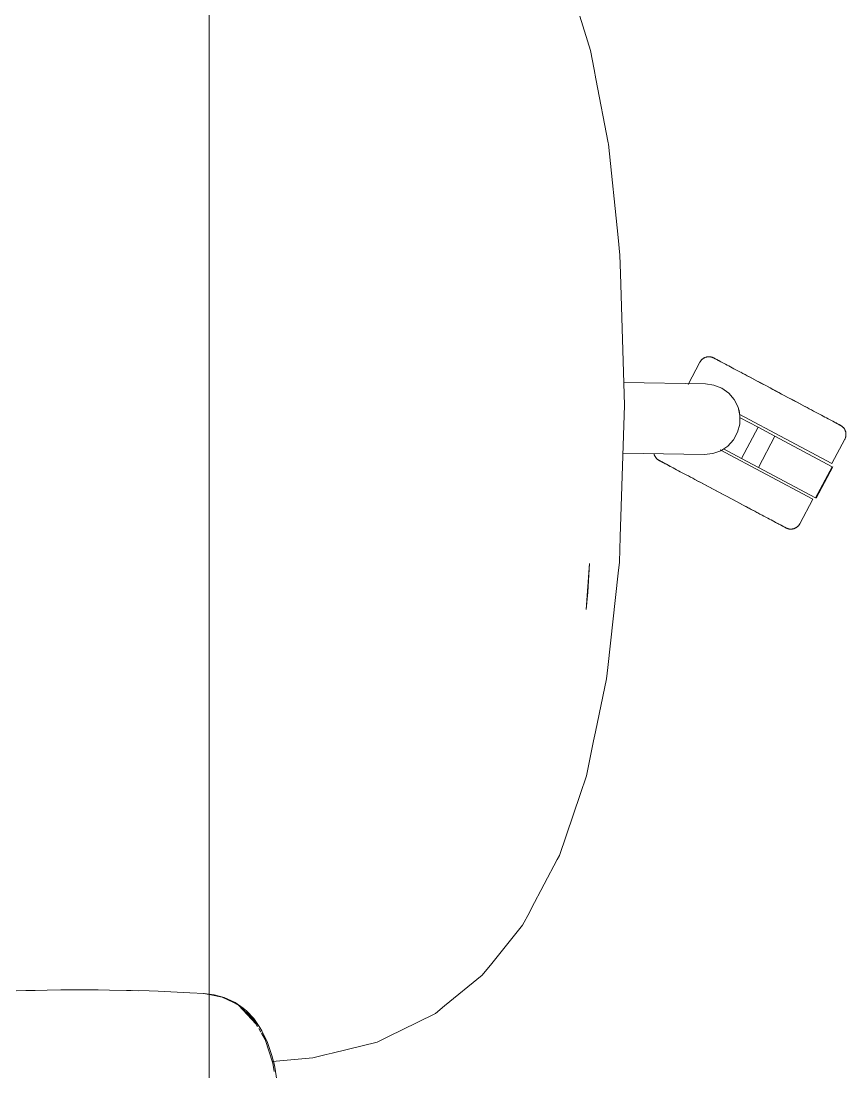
# Model space of a CAD drawing. Header units: millimetres. Extents: x 79795 to 317870, y -36033 to 97293.
# Drawn here: x 158692.6 to 159019.4, y 32909.1 to 33325.5 of the extents above; entities that cross this region are included whole.
import ezdxf

# ---------------------------------------------------------------- set-up
doc = ezdxf.new("R2010")
doc.units = ezdxf.units.MM
doc.header["$MEASUREMENT"] = 0
doc.layers.add('G-IMPT', color=8, linetype='CONTINUOUS', lineweight=9)
doc.layers.add('I-FURN', color=8, linetype='CONTINUOUS', lineweight=9)

msp = doc.modelspace()

# ---------------------------------------------------------------- linework, layer by layer
at = {"layer": 'G-IMPT'}
for p, q in [((158913.99, 33327.44), (158918.19, 33313.83)), ((158918.19, 33313.83), (158919.64, 33306.23)), ((158920.35, 33302.56), (158919.64, 33306.23)), ((158920.35, 33302.56), (158925.22, 33277.18)), ((158925.31, 33276.72), (158925.22, 33277.18)), ((158925.31, 33276.72), (158929.13, 33239.73)), ((158929.13, 33239.73), (158929.86, 33232.66)), ((158930.08, 33225.4), (158929.86, 33232.66)), ((158931.7, 33173.24), (158930.08, 33225.4)), ((158930, 33121.06), (158931.7, 33173.24)), ((158930, 33121.06), (158929.67, 33111.12)), ((158917.79, 33110.58), (158916.54, 33092.3)), ((158917.79, 33110.58), (158917.15, 33099.25)), ((158929.19, 33106.74), (158929.67, 33111.12)), ((158929.19, 33106.74), (158925.06, 33069.3)), ((158916.54, 33092.3), (158917.15, 33099.25)), ((158924.57, 33064.88), (158925.06, 33069.3)), ((158920.22, 33043.94), (158924.57, 33064.88)), ((158920.22, 33043.94), (158919.46, 33040.26)), ((158919.46, 33040.26), (158916.59, 33026.44)), ((158914.07, 33019), (158916.59, 33026.44)), ((158914.07, 33019), (158905.92, 32994.91)), ((158905.05, 32993.25), (158905.92, 32994.91)), ((158894.75, 32973.74), (158905.05, 32993.25)), ((158894.75, 32973.74), (158894.03, 32972.37)), ((158891.32, 32967.24), (158894.03, 32972.37)), ((158891.32, 32967.24), (158879.11, 32952.1)), ((158875.35, 32947.44), (158879.11, 32952.1)), ((158860.4, 32935.27), (158875.35, 32947.44)), ((158702.95, 32941.58), (158690.64, 32941.28)), ((158694.51, 32941.36), (158696.17, 32941.44)), ((158696.17, 32941.44), (158698.25, 32941.44)), ((158702.95, 32941.58), (158708.42, 32941.65)), ((158723.13, 32941.66), (158708.42, 32941.65)), ((158727.65, 32941.6), (158723.13, 32941.66)), ((158727.65, 32941.6), (158743.32, 32941.23)), ((158734.37, 32941.43), (158736.21, 32941.43)), ((158739.27, 32941.31), (158736.59, 32941.43)), ((158743.32, 32941.23), (158746.86, 32941.1)), ((158759.42, 32940.49), (158746.86, 32941.1)), ((158759.42, 32940.49), (158765.09, 32940.2)), ((158767.16, 32939.77), (158764.86, 32940.2)), ((158765.09, 32940.2), (158767.16, 32939.94)), ((158767.16, 32939.94), (158769.09, 32939.7)), ((158772.21, 32938.83), (158767.16, 32939.77)), ((158769.09, 32939.7), (158773.05, 32938.64)), ((158776.46, 32936.73), (158772.21, 32938.83)), ((158777.37, 32936.65), (158773.05, 32938.64)), ((158776.46, 32936.73), (158778.7, 32935.63)), ((158777.37, 32936.65), (158780.59, 32934.45)), ((158778.7, 32935.63), (158781.11, 32933.39)), ((158785.6, 32928.23), (158778.7, 32935.63)), ((158784.41, 32930.32), (158778.7, 32935.63)), ((158781.91, 32933.31), (158780.59, 32934.45)), ((158784.19, 32929.86), (158781.11, 32933.39)), ((158781.91, 32933.31), (158784.78, 32930.27)), ((158856.75, 32932.29), (158849.58, 32928.77)), ((158860.4, 32935.27), (158856.75, 32932.29)), ((158785.6, 32928.23), (158784.32, 32929.7)), ((158786.29, 32927.17), (158784.41, 32930.32)), ((158784.78, 32930.27), (158787.23, 32926.81)), ((158838.12, 32923.12), (158849.58, 32928.77)), ((158787.63, 32924.94), (158786.77, 32926.38)), ((158788.03, 32925.44), (158787.23, 32926.81)), ((158789.37, 32922.02), (158787.91, 32924.47)), ((158790.24, 32920.8), (158788.03, 32925.44)), ((158838.12, 32923.12), (158833.75, 32920.98)), ((158792.4, 32912.63), (158789.37, 32922.02)), ((158791.98, 32915.71), (158790.24, 32920.8)), ((158833.75, 32920.98), (158815.81, 32916.57)), ((158791.98, 32915.71), (158792.95, 32911.79)), ((158792.27, 32913.25), (158808.15, 32914.69)), ((158808.15, 32914.69), (158813.44, 32915.99)), ((158815.81, 32916.57), (158813.44, 32915.99)), ((158792.87, 32909.34), (158792.4, 32912.63)), ((158792.95, 32911.79), (158794.07, 32905.03))]:
    msp.add_line(p, q, dxfattribs=at)
at = {"layer": 'I-FURN'}
for p, q in [((158767.16, 34217.67), (158767.16, 32617.67)), ((158767.16, 32617.67), (158767.16, 34217.67)), ((158961.57, 33190.33), (158956.87, 33181.48)), ((158961.57, 33190.33), (158961.65, 33190.47)), ((158961.65, 33190.47), (158961.73, 33190.6)), ((158961.73, 33190.6), (158961.82, 33190.74)), ((158961.82, 33190.74), (158961.92, 33190.87)), ((158961.92, 33190.87), (158962.02, 33190.99)), ((158962.02, 33190.99), (158962.12, 33191.12)), ((158962.12, 33191.12), (158962.23, 33191.23)), ((158962.23, 33191.23), (158962.35, 33191.35)), ((158962.35, 33191.35), (158962.47, 33191.46)), ((158962.47, 33191.46), (158962.59, 33191.56)), ((158962.59, 33191.56), (158962.72, 33191.66)), ((158962.72, 33191.66), (158962.85, 33191.75)), ((158962.85, 33191.75), (158962.98, 33191.84)), ((158962.98, 33191.84), (158963.12, 33191.93)), ((158963.12, 33191.93), (158963.26, 33192)), ((158963.26, 33192), (158963.4, 33192.08)), ((158963.4, 33192.08), (158963.55, 33192.14)), ((158963.55, 33192.14), (158963.7, 33192.2)), ((158963.7, 33192.2), (158963.85, 33192.26)), ((158963.85, 33192.26), (158964.01, 33192.3)), ((158964.01, 33192.3), (158964.16, 33192.35)), ((158964.16, 33192.35), (158964.32, 33192.38)), ((158964.32, 33192.38), (158964.48, 33192.41)), ((158964.48, 33192.41), (158964.64, 33192.43)), ((158964.64, 33192.43), (158964.8, 33192.45)), ((158964.8, 33192.45), (158964.96, 33192.46)), ((158964.96, 33192.46), (158965.12, 33192.46)), ((158965.12, 33192.46), (158965.28, 33192.46)), ((158965.28, 33192.46), (158965.44, 33192.45)), ((158965.44, 33192.45), (158965.6, 33192.44)), ((158965.6, 33192.44), (158965.76, 33192.41)), ((158965.76, 33192.41), (158965.92, 33192.38)), ((158965.92, 33192.38), (158966.08, 33192.35)), ((158966.08, 33192.35), (158966.23, 33192.31)), ((158966.23, 33192.31), (158966.39, 33192.26)), ((158966.39, 33192.26), (158966.54, 33192.21)), ((158966.54, 33192.21), (158966.69, 33192.15)), ((158966.69, 33192.15), (158966.84, 33192.08)), ((158966.84, 33192.08), (158966.98, 33192.01)), ((158966.98, 33192.01), (158967.02, 33191.99)), ((158967.02, 33191.99), (158967.04, 33191.98)), ((158967.03, 33191.99), (158967.02, 33191.99)), ((158967.07, 33191.97), (158967.03, 33191.99)), ((158967.04, 33191.98), (158967.1, 33191.95)), ((158967.15, 33191.92), (158967.07, 33191.97)), ((158967.1, 33191.95), (158967.2, 33191.9)), ((158967.27, 33191.86), (158967.15, 33191.92)), ((158967.2, 33191.9), (158967.34, 33191.82)), ((158967.43, 33191.77), (158967.27, 33191.86)), ((158967.34, 33191.82), (158967.52, 33191.73)), ((158967.64, 33191.66), (158967.43, 33191.77)), ((158967.52, 33191.73), (158967.74, 33191.61)), ((158967.88, 33191.54), (158967.64, 33191.66)), ((158967.74, 33191.61), (158968, 33191.47)), ((158968.16, 33191.39), (158967.88, 33191.54)), ((158968, 33191.47), (158968.3, 33191.31)), ((158968.47, 33191.22), (158968.16, 33191.39)), ((158968.3, 33191.31), (158968.63, 33191.13)), ((158968.83, 33191.03), (158968.47, 33191.22)), ((158968.63, 33191.13), (158969.01, 33190.94)), ((158969.22, 33190.82), (158968.83, 33191.03)), ((158969.01, 33190.94), (158969.42, 33190.72)), ((158969.65, 33190.59), (158969.22, 33190.82)), ((158969.42, 33190.72), (158969.86, 33190.48)), ((158970.12, 33190.35), (158969.65, 33190.59)), ((158969.86, 33190.48), (158970.34, 33190.22)), ((158970.62, 33190.08), (158970.12, 33190.35)), ((158970.34, 33190.22), (158970.86, 33189.95)), ((158971.15, 33189.79), (158970.62, 33190.08)), ((158970.86, 33189.95), (158971.41, 33189.66)), ((158971.72, 33189.49), (158971.15, 33189.79)), ((158971.41, 33189.66), (158972, 33189.35)), ((158972.32, 33189.17), (158971.72, 33189.49)), ((158972.96, 33188.83), (158972.32, 33189.17)), ((158973.62, 33188.48), (158972.96, 33188.83)), ((158974.32, 33188.11), (158973.62, 33188.48)), ((158975.04, 33187.73), (158974.32, 33188.11)), ((158975.79, 33187.33), (158975.04, 33187.73)), ((158976.56, 33186.92), (158975.79, 33187.33)), ((158977.37, 33186.49), (158976.56, 33186.92)), ((158978.19, 33186.05), (158977.37, 33186.49)), ((158977.74, 33186.29), (158978.58, 33185.85)), ((158979.04, 33185.6), (158978.19, 33186.05)), ((158978.58, 33185.85), (158979.43, 33185.39)), ((158979.9, 33185.14), (158979.04, 33185.6)), ((158979.43, 33185.39), (158980.31, 33184.93)), ((158931.42, 33182.27), (158963.76, 33181.7)), ((158963.76, 33181.7), (158967.1, 33181.24)), ((158967.1, 33181.24), (158970.23, 33179.99)), ((158980.79, 33184.67), (158979.9, 33185.14)), ((158980.31, 33184.93), (158981.21, 33184.45)), ((158981.7, 33184.19), (158980.79, 33184.67)), ((158981.21, 33184.45), (158982.12, 33183.96)), ((158982.62, 33183.7), (158981.7, 33184.19)), ((158982.12, 33183.96), (158983.05, 33183.47)), ((158983.56, 33183.2), (158982.62, 33183.7)), ((158983.05, 33183.47), (158983.99, 33182.97)), ((158984.51, 33182.69), (158983.56, 33183.2)), ((158983.99, 33182.97), (158984.95, 33182.46)), ((158985.47, 33182.18), (158984.51, 33182.69)), ((158984.95, 33182.46), (158985.92, 33181.94)), ((158986.45, 33181.66), (158985.47, 33182.18)), ((158985.92, 33181.94), (158986.9, 33181.42)), ((158987.43, 33181.14), (158986.45, 33181.66)), ((158986.9, 33181.42), (158987.89, 33180.9)), ((158988.42, 33180.61), (158987.43, 33181.14)), ((158970.23, 33179.99), (158972.97, 33178.02)), ((158972.97, 33178.02), (158975.17, 33175.46)), ((158987.89, 33180.9), (158988.88, 33180.37)), ((158989.42, 33180.08), (158988.42, 33180.61)), ((158988.88, 33180.37), (158989.88, 33179.84)), ((158990.42, 33179.55), (158989.42, 33180.08)), ((158989.88, 33179.84), (158990.88, 33179.3)), ((158991.42, 33179.02), (158990.42, 33179.55)), ((158990.88, 33179.3), (158991.89, 33178.77)), ((158992.43, 33178.48), (158991.42, 33179.02)), ((158991.89, 33178.77), (158992.89, 33178.24)), ((158993.43, 33177.95), (158992.43, 33178.48)), ((158992.89, 33178.24), (158993.9, 33177.7)), ((158994.44, 33177.41), (158993.43, 33177.95)), ((158993.9, 33177.7), (158994.9, 33177.17)), ((158995.44, 33176.88), (158994.44, 33177.41)), ((158994.9, 33177.17), (158995.9, 33176.64)), ((158975.17, 33175.46), (158976.68, 33172.44)), ((158996.43, 33176.35), (158995.44, 33176.88)), ((158995.9, 33176.64), (158996.89, 33176.11)), ((158997.42, 33175.83), (158996.43, 33176.35)), ((158996.89, 33176.11), (158997.87, 33175.59)), ((158998.4, 33175.31), (158997.42, 33175.83)), ((158997.87, 33175.59), (158998.84, 33175.07)), ((158999.37, 33174.79), (158998.4, 33175.31)), ((158998.84, 33175.07), (158999.81, 33174.56)), ((159000.32, 33174.28), (158999.37, 33174.79)), ((158999.81, 33174.56), (159000.76, 33174.05)), ((159001.27, 33173.78), (159000.32, 33174.28)), ((159000.76, 33174.05), (159001.7, 33173.55)), ((159002.2, 33173.29), (159001.27, 33173.78)), ((159001.7, 33173.55), (159002.62, 33173.06)), ((159003.11, 33172.8), (159002.2, 33173.29)), ((159002.62, 33173.06), (159003.53, 33172.58)), ((159004.01, 33172.33), (159003.11, 33172.8)), ((158976.68, 33172.44), (158977.43, 33169.15)), ((158977.09, 33169.65), (159013.81, 33150.12)), ((158977.43, 33169.15), (158977.37, 33165.78)), ((159004.88, 33171.86), (159004.01, 33172.33)), ((159005.74, 33171.4), (159004.88, 33171.86)), ((159006.58, 33170.96), (159005.74, 33171.4)), ((159007.39, 33170.53), (159006.58, 33170.96)), ((159008.17, 33170.11), (159007.39, 33170.53)), ((159008.94, 33169.7), (159008.17, 33170.11)), ((159009.67, 33169.31), (159008.94, 33169.7)), ((159010.38, 33168.94), (159009.67, 33169.31)), ((159011.06, 33168.58), (159010.38, 33168.94)), ((159011.7, 33168.23), (159011.06, 33168.58)), ((158977.37, 33165.78), (158976.51, 33162.52)), ((158977.5, 33168.3), (158984.65, 33164.5)), ((158984.65, 33164.5), (158978.07, 33152.14)), ((158984.65, 33164.5), (158991.29, 33160.97)), ((159012.32, 33167.91), (159011.7, 33168.23)), ((159012.91, 33167.59), (159012.32, 33167.91)), ((159012.59, 33167.76), (159013.16, 33167.46)), ((159013.46, 33167.3), (159012.91, 33167.59)), ((159013.16, 33167.46), (159013.7, 33167.17)), ((159013.97, 33167.03), (159013.46, 33167.3)), ((159013.7, 33167.17), (159014.2, 33166.91)), ((159014.46, 33166.77), (159013.97, 33167.03)), ((159014.2, 33166.91), (159014.67, 33166.66)), ((159014.9, 33166.53), (159014.46, 33166.77)), ((159014.67, 33166.66), (159015.09, 33166.43)), ((159015.31, 33166.32), (159014.9, 33166.53)), ((159015.09, 33166.43), (159015.49, 33166.22)), ((159015.68, 33166.12), (159015.31, 33166.32)), ((159015.49, 33166.22), (159015.84, 33166.03)), ((159016.02, 33165.94), (159015.68, 33166.12)), ((159015.84, 33166.03), (159016.16, 33165.86)), ((159016.32, 33165.78), (159016.02, 33165.94)), ((159016.16, 33165.86), (159016.44, 33165.71)), ((159016.58, 33165.64), (159016.32, 33165.78)), ((159016.44, 33165.71), (159016.68, 33165.59)), ((159016.79, 33165.53), (159016.58, 33165.64)), ((159016.68, 33165.59), (159016.88, 33165.48)), ((159016.97, 33165.43), (159016.79, 33165.53)), ((159016.88, 33165.48), (159017.04, 33165.39)), ((159017.12, 33165.36), (159016.97, 33165.43)), ((159017.04, 33165.39), (159017.17, 33165.33)), ((159017.22, 33165.3), (159017.12, 33165.36)), ((159017.17, 33165.33), (159017.25, 33165.29)), ((159017.28, 33165.27), (159017.22, 33165.3)), ((159017.25, 33165.29), (159017.29, 33165.26)), ((159017.3, 33165.26), (159017.28, 33165.27)), ((159017.29, 33165.26), (159017.3, 33165.26)), ((159017.3, 33165.26), (159017.44, 33165.18)), ((159017.44, 33165.18), (159017.57, 33165.1)), ((159017.57, 33165.1), (159017.71, 33165.01)), ((159017.71, 33165.01), (159017.84, 33164.91)), ((159017.84, 33164.91), (159017.97, 33164.81)), ((159017.97, 33164.81), (159018.09, 33164.71)), ((159018.09, 33164.71), (159018.21, 33164.6)), ((159018.21, 33164.6), (159018.32, 33164.48)), ((159018.32, 33164.48), (159018.43, 33164.37)), ((158976.51, 33162.52), (158974.89, 33159.56)), ((158991.29, 33160.97), (158984.72, 33148.61)), ((158991.29, 33160.97), (159014, 33148.89)), ((159018.43, 33164.37), (159018.53, 33164.24)), ((159018.53, 33164.24), (159018.63, 33164.12)), ((159018.63, 33164.12), (159018.73, 33163.98)), ((159018.73, 33163.98), (159018.81, 33163.85)), ((159018.81, 33163.85), (159018.9, 33163.71)), ((159018.9, 33163.71), (159018.97, 33163.57)), ((159018.97, 33163.57), (159019.05, 33163.43)), ((159019.05, 33163.43), (159019.11, 33163.28)), ((159019.11, 33163.28), (159019.17, 33163.13)), ((159019.18, 33160.29), (159019.12, 33160.14)), ((159019.17, 33163.13), (159019.23, 33162.98)), ((159019.23, 33160.44), (159019.18, 33160.29)), ((159019.23, 33162.98), (159019.27, 33162.82)), ((159019.28, 33160.6), (159019.23, 33160.44)), ((159019.27, 33162.82), (159019.32, 33162.67)), ((159019.32, 33160.75), (159019.28, 33160.6)), ((159019.32, 33162.67), (159019.35, 33162.51)), ((159019.36, 33160.91), (159019.32, 33160.75)), ((159019.35, 33162.51), (159019.38, 33162.35)), ((159019.38, 33161.07), (159019.36, 33160.91)), ((159019.38, 33162.35), (159019.4, 33162.19)), ((159019.41, 33161.23), (159019.38, 33161.07)), ((159019.4, 33162.19), (159019.42, 33162.03)), ((159019.42, 33161.39), (159019.41, 33161.23)), ((159019.42, 33162.03), (159019.43, 33161.87)), ((159019.43, 33161.55), (159019.42, 33161.39)), ((159019.43, 33161.87), (159019.43, 33161.71)), ((159019.43, 33161.71), (159019.43, 33161.55)), ((158972.61, 33157.08), (158969.8, 33155.21)), ((158974.89, 33159.56), (158972.61, 33157.08)), ((159013.81, 33150.12), (159018.96, 33159.81)), ((159018.98, 33159.85), (159018.96, 33159.81)), ((159019.05, 33159.99), (159018.98, 33159.85)), ((159019.12, 33160.14), (159019.05, 33159.99)), ((158963.27, 33153.72), (158931.08, 33154.28)), ((158943.4, 33153.97), (158943.37, 33154.13)), ((158943.45, 33153.81), (158943.4, 33153.97)), ((158943.49, 33153.66), (158943.45, 33153.81)), ((158943.55, 33153.51), (158943.49, 33153.66)), ((158943.61, 33153.36), (158943.55, 33153.51)), ((158943.67, 33153.21), (158943.61, 33153.36)), ((158943.75, 33153.07), (158943.67, 33153.21)), ((158943.82, 33152.92), (158943.75, 33153.07)), ((158943.91, 33152.79), (158943.82, 33152.92)), ((158944, 33152.65), (158943.91, 33152.79)), ((158944.09, 33152.52), (158944, 33152.65)), ((158944.19, 33152.39), (158944.09, 33152.52)), ((158944.29, 33152.27), (158944.19, 33152.39)), ((158944.4, 33152.15), (158944.29, 33152.27)), ((158944.52, 33152.04), (158944.4, 33152.15)), ((158944.63, 33151.93), (158944.52, 33152.04)), ((158944.76, 33151.82), (158944.63, 33151.93)), ((158966.63, 33154.07), (158963.27, 33153.72)), ((158969.8, 33155.21), (158966.63, 33154.07)), ((158969.55, 33155.54), (159006.3, 33136)), ((158978.07, 33152.14), (158970.93, 33155.94)), ((158984.72, 33148.61), (158978.07, 33152.14)), ((158944.88, 33151.72), (158944.76, 33151.82)), ((158945.01, 33151.63), (158944.88, 33151.72)), ((158945.15, 33151.54), (158945.01, 33151.63)), ((158945.28, 33151.45), (158945.15, 33151.54)), ((158945.43, 33151.38), (158945.28, 33151.45)), ((158945.43, 33151.37), (158945.43, 33151.38)), ((158945.43, 33151.38), (158945.45, 33151.37)), ((158945.47, 33151.35), (158945.43, 33151.37)), ((158945.45, 33151.37), (158945.51, 33151.33)), ((158945.56, 33151.31), (158945.47, 33151.35)), ((158945.51, 33151.33), (158945.61, 33151.28)), ((158945.68, 33151.24), (158945.56, 33151.31)), ((158945.61, 33151.28), (158945.75, 33151.21)), ((158945.84, 33151.16), (158945.68, 33151.24)), ((158945.75, 33151.21), (158945.93, 33151.11)), ((158946.04, 33151.05), (158945.84, 33151.16)), ((158945.93, 33151.11), (158946.15, 33150.99)), ((158946.28, 33150.92), (158946.04, 33151.05)), ((158946.15, 33150.99), (158946.4, 33150.86)), ((158946.56, 33150.77), (158946.28, 33150.92)), ((158946.4, 33150.86), (158946.7, 33150.7)), ((158946.88, 33150.6), (158946.56, 33150.77)), ((158946.7, 33150.7), (158947.04, 33150.52)), ((158947.23, 33150.41), (158946.88, 33150.6)), ((158947.04, 33150.52), (158947.41, 33150.32)), ((158947.63, 33150.21), (158947.23, 33150.41)), ((158947.41, 33150.32), (158947.82, 33150.1)), ((158948.06, 33149.98), (158947.63, 33150.21)), ((158947.82, 33150.1), (158948.27, 33149.87)), ((158948.52, 33149.73), (158948.06, 33149.98)), ((158948.27, 33149.87), (158948.75, 33149.61)), ((158949.02, 33149.46), (158948.52, 33149.73)), ((158948.75, 33149.61), (158949.27, 33149.33)), ((158949.56, 33149.18), (158949.02, 33149.46)), ((158949.27, 33149.33), (158949.82, 33149.04)), ((158950.13, 33148.88), (158949.56, 33149.18)), ((158949.82, 33149.04), (158950.4, 33148.73)), ((158950.4, 33148.73), (158951.02, 33148.4)), ((158951.02, 33148.4), (158951.66, 33148.06)), ((158951.66, 33148.06), (158952.34, 33147.7)), ((159007.42, 33136.53), (158984.72, 33148.61)), ((159014, 33148.89), (159007.42, 33136.53)), ((159007.59, 33136.44), (159014.17, 33148.8)), ((158952.34, 33147.7), (158953.05, 33147.32)), ((158953.05, 33147.32), (158953.78, 33146.93)), ((158953.78, 33146.93), (158954.55, 33146.53)), ((158954.55, 33146.53), (158955.33, 33146.11)), ((158955.33, 33146.11), (158956.15, 33145.68)), ((158956.15, 33145.68), (158956.98, 33145.23)), ((158956.98, 33145.23), (158957.84, 33144.78)), ((158957.84, 33144.78), (158958.71, 33144.31)), ((158958.71, 33144.31), (158959.61, 33143.83)), ((158960.1, 33143.57), (158959.2, 33144.05)), ((158959.61, 33143.83), (158960.52, 33143.35)), ((158961.02, 33143.08), (158960.1, 33143.57)), ((158960.52, 33143.35), (158961.45, 33142.85)), ((158961.96, 33142.58), (158961.02, 33143.08)), ((158961.45, 33142.85), (158962.4, 33142.35)), ((158962.91, 33142.08), (158961.96, 33142.58)), ((158962.4, 33142.35), (158963.36, 33141.84)), ((158963.88, 33141.57), (158962.91, 33142.08)), ((158963.36, 33141.84), (158964.32, 33141.33)), ((158964.85, 33141.05), (158963.88, 33141.57)), ((158964.32, 33141.33), (158965.3, 33140.81)), ((158965.84, 33140.52), (158964.85, 33141.05)), ((158965.3, 33140.81), (158966.29, 33140.28)), ((158966.83, 33140), (158965.84, 33140.52)), ((158966.29, 33140.28), (158967.28, 33139.75)), ((158967.82, 33139.47), (158966.83, 33140)), ((158967.28, 33139.75), (158968.28, 33139.22)), ((158968.82, 33138.93), (158967.82, 33139.47)), ((158968.28, 33139.22), (158969.29, 33138.69)), ((158969.83, 33138.4), (158968.82, 33138.93)), ((158969.29, 33138.69), (158970.29, 33138.15)), ((158970.83, 33137.87), (158969.83, 33138.4)), ((158970.29, 33138.15), (158971.3, 33137.62)), ((158971.84, 33137.33), (158970.83, 33137.87)), ((158971.3, 33137.62), (158972.3, 33137.09)), ((158972.84, 33136.8), (158971.84, 33137.33)), ((158972.3, 33137.09), (158973.3, 33136.55)), ((158973.84, 33136.27), (158972.84, 33136.8)), ((158973.3, 33136.55), (158974.3, 33136.02)), ((158974.84, 33135.74), (158973.84, 33136.27)), ((158974.3, 33136.02), (158975.29, 33135.5)), ((158975.82, 33135.21), (158974.84, 33135.74)), ((158975.29, 33135.5), (158976.27, 33134.97)), ((159001.15, 33126.31), (159006.3, 33136)), ((158976.8, 33134.69), (158975.82, 33135.21)), ((158976.27, 33134.97), (158977.25, 33134.46)), ((158977.77, 33134.18), (158976.8, 33134.69)), ((158977.25, 33134.46), (158978.21, 33133.94)), ((158978.73, 33133.67), (158977.77, 33134.18)), ((158978.21, 33133.94), (158979.16, 33133.44)), ((158979.67, 33133.17), (158978.73, 33133.67)), ((158979.16, 33133.44), (158980.1, 33132.94)), ((158980.6, 33132.67), (158979.67, 33133.17)), ((158980.1, 33132.94), (158981.02, 33132.45)), ((158981.51, 33132.19), (158980.6, 33132.67)), ((158981.02, 33132.45), (158981.93, 33131.97)), ((158982.41, 33131.71), (158981.51, 33132.19)), ((158981.93, 33131.97), (158982.82, 33131.49)), ((158983.29, 33131.24), (158982.41, 33131.71)), ((158982.82, 33131.49), (158983.68, 33131.03)), ((158984.14, 33130.79), (158983.29, 33131.24)), ((158983.68, 33131.03), (158984.53, 33130.58)), ((158984.98, 33130.34), (158984.14, 33130.79)), ((158984.53, 33130.58), (158985.36, 33130.14)), ((158985.36, 33130.14), (158986.16, 33129.72)), ((158986.16, 33129.72), (158986.93, 33129.31)), ((158986.93, 33129.31), (158987.68, 33128.91)), ((158987.68, 33128.91), (158988.41, 33128.52)), ((158988.41, 33128.52), (158989.1, 33128.15)), ((158989.1, 33128.15), (158989.76, 33127.8)), ((158989.76, 33127.8), (158990.4, 33127.46)), ((158990.4, 33127.46), (158991, 33127.14)), ((158991.31, 33126.98), (158990.73, 33127.29)), ((158991, 33127.14), (158991.57, 33126.84)), ((158991.86, 33126.69), (158991.31, 33126.98)), ((158991.57, 33126.84), (158992.1, 33126.56)), ((158992.38, 33126.41), (158991.86, 33126.69)), ((158992.1, 33126.56), (158992.6, 33126.29)), ((158992.86, 33126.15), (158992.38, 33126.41)), ((158992.6, 33126.29), (158993.07, 33126.04)), ((158993.31, 33125.92), (158992.86, 33126.15)), ((158993.07, 33126.04), (158993.5, 33125.81)), ((158993.72, 33125.7), (158993.31, 33125.92)), ((158993.5, 33125.81), (158993.89, 33125.61)), ((158994.09, 33125.5), (158993.72, 33125.7)), ((158993.89, 33125.61), (158994.25, 33125.42)), ((158994.42, 33125.32), (158994.09, 33125.5)), ((158994.25, 33125.42), (158994.57, 33125.25)), ((158994.72, 33125.17), (158994.42, 33125.32)), ((158994.57, 33125.25), (158994.84, 33125.1)), ((158994.98, 33125.03), (158994.72, 33125.17)), ((158994.84, 33125.1), (158995.09, 33124.97)), ((158995.2, 33124.91), (158994.98, 33125.03)), ((158995.09, 33124.97), (158995.29, 33124.86)), ((158995.38, 33124.82), (158995.2, 33124.91)), ((158995.29, 33124.86), (158995.45, 33124.78)), ((158995.52, 33124.74), (158995.38, 33124.82)), ((158995.45, 33124.78), (158995.57, 33124.71)), ((158995.62, 33124.69), (158995.52, 33124.74)), ((158995.57, 33124.71), (158995.65, 33124.67)), ((158995.68, 33124.66), (158995.62, 33124.69)), ((158995.65, 33124.67), (158995.69, 33124.65)), ((158995.7, 33124.64), (158995.68, 33124.66)), ((158995.69, 33124.65), (158995.7, 33124.64)), ((158995.74, 33124.62), (158995.7, 33124.64)), ((158995.88, 33124.55), (158995.74, 33124.62)), ((158996.03, 33124.49), (158995.88, 33124.55)), ((158996.18, 33124.43), (158996.03, 33124.49)), ((158996.33, 33124.37), (158996.18, 33124.43)), ((158996.49, 33124.33), (158996.33, 33124.37)), ((158996.64, 33124.29), (158996.49, 33124.33)), ((158996.8, 33124.25), (158996.64, 33124.29)), ((158996.96, 33124.22), (158996.8, 33124.25)), ((158997.12, 33124.2), (158996.96, 33124.22)), ((158997.28, 33124.19), (158997.12, 33124.2)), ((158997.44, 33124.18), (158997.28, 33124.19)), ((158997.6, 33124.17), (158997.44, 33124.18)), ((158997.76, 33124.18), (158997.6, 33124.17)), ((158997.92, 33124.19), (158997.76, 33124.18)), ((158998.08, 33124.2), (158997.92, 33124.19)), ((158998.24, 33124.23), (158998.08, 33124.2)), ((158998.4, 33124.25), (158998.24, 33124.23)), ((158998.56, 33124.29), (158998.4, 33124.25)), ((158998.71, 33124.33), (158998.56, 33124.29)), ((158998.87, 33124.38), (158998.71, 33124.33)), ((158999.02, 33124.43), (158998.87, 33124.38)), ((158999.17, 33124.49), (158999.02, 33124.43)), ((158999.32, 33124.56), (158999.17, 33124.49)), ((158999.46, 33124.63), (158999.32, 33124.56)), ((158999.6, 33124.71), (158999.46, 33124.63)), ((158999.74, 33124.79), (158999.6, 33124.71)), ((158999.87, 33124.88), (158999.74, 33124.79)), ((159000.01, 33124.98), (158999.87, 33124.88)), ((159000.13, 33125.07), (159000.01, 33124.98)), ((159000.26, 33125.18), (159000.13, 33125.07)), ((159000.37, 33125.29), (159000.26, 33125.18)), ((159000.49, 33125.4), (159000.37, 33125.29)), ((159000.6, 33125.52), (159000.49, 33125.4)), ((159000.7, 33125.64), (159000.6, 33125.52)), ((159000.8, 33125.77), (159000.7, 33125.64)), ((159000.9, 33125.9), (159000.8, 33125.77)), ((159000.99, 33126.03), (159000.9, 33125.9)), ((159001.07, 33126.17), (159000.99, 33126.03)), ((159001.15, 33126.31), (159001.07, 33126.17))]:
    msp.add_line(p, q, dxfattribs=at)
msp.add_arc((158963.7, 33167.71), 13.81, 12.3473, 17.336, dxfattribs=at)
msp.add_open_spline([(158977.03, 33171.35), (158977.14, 33170.93), (158977.21, 33170.5), (158977.27, 33170.06)], degree=3, dxfattribs=at)

doc.saveas('drawing.dxf')
